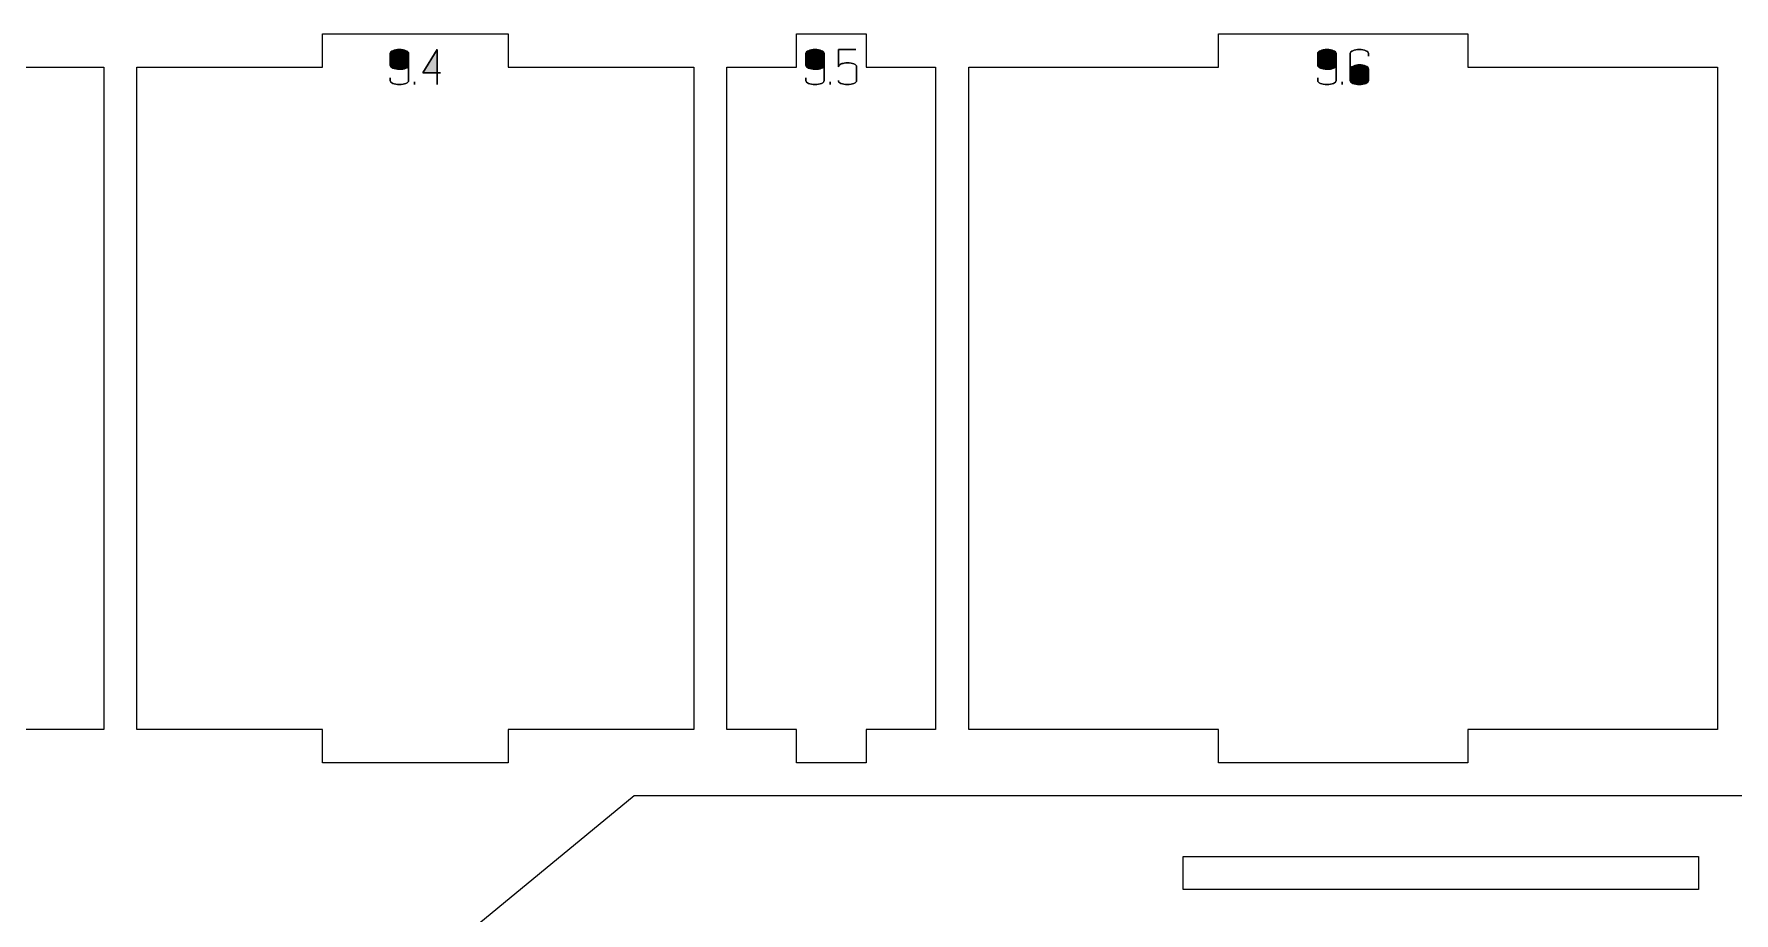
# Model space of a CAD drawing. Header units: centimetres. Extents: x -158 to 228, y -202 to 254.
# Drawn here: x 85.43 to 100.82, y -173.17 to -165.21 of the extents above; entities that cross this region are included whole.
import ezdxf

# ---------------------------------------------------------------- set-up
doc = ezdxf.new("R2010")
doc.units = ezdxf.units.CM
doc.header["$MEASUREMENT"] = 0
doc.layers.add('Capa 1', color=7, linetype='Continuous')

msp = doc.modelspace()

# ---------------------------------------------------------------- hatches: boundary and pattern name
at = {"layer": 'Capa 1', "true_color": 0x3e4095}
h = msp.add_hatch(color=175, dxfattribs=at)
edge = h.paths.add_edge_path()
edge.add_spline(control_points=[(88.65582, -165.49039), (88.65582, -165.50017), (88.66369, -165.5085), (88.67944, -165.51538), (88.69518, -165.52226), (88.71483, -165.5257), (88.73837, -165.5257), (88.76161, -165.52631), (88.78117, -165.52348), (88.79707, -165.51722), (88.81297, -165.51095), (88.82092, -165.502), (88.82092, -165.49039), (88.82092, -165.49039), (88.82092, -165.38307), (88.82092, -165.38307), (88.82092, -165.37329), (88.81305, -165.36496), (88.7973, -165.35808), (88.78156, -165.3512), (88.76191, -165.34776), (88.73837, -165.34776), (88.71483, -165.34776), (88.69518, -165.3512), (88.67944, -165.35808), (88.66369, -165.36496), (88.65582, -165.37329), (88.65582, -165.38307), (88.65582, -165.38307), (88.65582, -165.49039), (88.65582, -165.49039)], knot_values=[0, 0, 0, 0, 0.1, 0.1, 0.1, 0.2, 0.2, 0.2, 0.3, 0.3, 0.3, 0.4, 0.4, 0.4, 0.5, 0.5, 0.5, 0.6, 0.6, 0.6, 0.7, 0.7, 0.7, 0.8, 0.8, 0.8, 0.9, 0.9, 0.9, 1, 1, 1, 1], degree=3, periodic=1)
h = msp.add_hatch(color=175, dxfattribs=at)
edge = h.paths.add_edge_path()
edge.add_spline(control_points=[(88.73837, -165.6642), (88.71483, -165.6642), (88.69518, -165.66076), (88.67944, -165.65388), (88.66369, -165.647), (88.65582, -165.63867), (88.65582, -165.62889), (88.65582, -165.62889), (88.65582, -165.60366), (88.65582, -165.60366), (88.65582, -165.60366), (88.65582, -165.62889), (88.65582, -165.62889), (88.65582, -165.63867), (88.66369, -165.647), (88.67944, -165.65388), (88.69518, -165.66076), (88.71483, -165.6642), (88.73837, -165.6642), (88.76191, -165.6642), (88.78156, -165.66076), (88.7973, -165.65388), (88.81305, -165.647), (88.82092, -165.63867), (88.82092, -165.62889), (88.82092, -165.62889), (88.82092, -165.49039), (88.82092, -165.49039), (88.82092, -165.502), (88.81297, -165.51095), (88.79707, -165.51722), (88.78117, -165.52348), (88.76161, -165.52631), (88.73837, -165.5257), (88.71483, -165.5257), (88.69518, -165.52226), (88.67944, -165.51538), (88.66369, -165.5085), (88.65582, -165.50017), (88.65582, -165.49039), (88.65582, -165.49039), (88.65582, -165.38307), (88.65582, -165.38307), (88.65582, -165.37329), (88.66369, -165.36496), (88.67944, -165.35808), (88.69518, -165.3512), (88.71483, -165.34776), (88.73837, -165.34776), (88.76191, -165.34776), (88.78156, -165.3512), (88.7973, -165.35808), (88.81305, -165.36496), (88.82092, -165.37329), (88.82092, -165.38307), (88.82092, -165.38307), (88.82092, -165.49039), (88.82092, -165.49039), (88.82092, -165.49039), (88.82092, -165.62889), (88.82092, -165.62889), (88.82092, -165.63867), (88.81305, -165.647), (88.7973, -165.65388), (88.78156, -165.66076), (88.76191, -165.6642), (88.73837, -165.6642)], knot_values=[0, 0, 0, 0, 0.04545455, 0.04545455, 0.04545455, 0.09090909, 0.09090909, 0.09090909, 0.13636364, 0.13636364, 0.13636364, 0.18181818, 0.18181818, 0.18181818, 0.22727273, 0.22727273, 0.22727273, 0.27272727, 0.27272727, 0.27272727, 0.31818182, 0.31818182, 0.31818182, 0.36363636, 0.36363636, 0.36363636, 0.40909091, 0.40909091, 0.40909091, 0.45454545, 0.45454545, 0.45454545, 0.5, 0.5, 0.5, 0.54545455, 0.54545455, 0.54545455, 0.59090909, 0.59090909, 0.59090909, 0.63636364, 0.63636364, 0.63636364, 0.68181818, 0.68181818, 0.68181818, 0.72727273, 0.72727273, 0.72727273, 0.77272727, 0.77272727, 0.77272727, 0.81818182, 0.81818182, 0.81818182, 0.86363636, 0.86363636, 0.86363636, 0.90909091, 0.90909091, 0.90909091, 0.95454545, 0.95454545, 0.95454545, 1, 1, 1, 1], degree=3, periodic=1)
h = msp.add_hatch(color=175, dxfattribs=at)
edge = h.paths.add_edge_path()
edge.add_spline(control_points=[(89.07912, -165.55964), (89.07912, -165.55964), (89.07912, -165.3473), (89.07912, -165.3473), (89.07912, -165.3473), (88.94933, -165.55964), (88.94933, -165.55964), (88.94933, -165.55964), (89.07912, -165.55964), (89.07912, -165.55964)], knot_values=[0, 0, 0, 0, 0.33333333, 0.33333333, 0.33333333, 0.66666667, 0.66666667, 0.66666667, 1, 1, 1, 1], degree=3, periodic=1)
h = msp.add_hatch(color=175, dxfattribs=at)
edge = h.paths.add_edge_path()
edge.add_spline(control_points=[(89.07912, -165.55964), (89.07912, -165.55964), (89.07912, -165.6642), (89.07912, -165.6642), (89.07912, -165.6642), (89.07912, -165.55964), (89.07912, -165.55964), (89.07912, -165.55964), (88.94933, -165.55964), (88.94933, -165.55964), (88.94933, -165.55964), (89.07912, -165.3473), (89.07912, -165.3473), (89.07912, -165.3473), (89.07912, -165.55964), (89.07912, -165.55964), (89.07912, -165.55964), (89.10893, -165.55964), (89.10893, -165.55964), (89.10893, -165.55964), (89.07912, -165.55964), (89.07912, -165.55964)], knot_values=[0, 0, 0, 0, 0.14285714, 0.14285714, 0.14285714, 0.28571429, 0.28571429, 0.28571429, 0.42857143, 0.42857143, 0.42857143, 0.57142857, 0.57142857, 0.57142857, 0.71428571, 0.71428571, 0.71428571, 0.85714286, 0.85714286, 0.85714286, 1, 1, 1, 1], degree=3, periodic=1)
h = msp.add_hatch(color=175, dxfattribs=at)
edge = h.paths.add_edge_path()
edge.add_spline(control_points=[(92.41915, -165.49039), (92.41915, -165.50017), (92.42702, -165.5085), (92.44277, -165.51538), (92.45851, -165.52226), (92.47816, -165.5257), (92.5017, -165.5257), (92.52494, -165.52631), (92.5445, -165.52348), (92.5604, -165.51722), (92.5763, -165.51095), (92.58425, -165.502), (92.58425, -165.49039), (92.58425, -165.49039), (92.58425, -165.38307), (92.58425, -165.38307), (92.58425, -165.37329), (92.57638, -165.36496), (92.56063, -165.35808), (92.54489, -165.3512), (92.52524, -165.34776), (92.5017, -165.34776), (92.47816, -165.34776), (92.45851, -165.3512), (92.44277, -165.35808), (92.42702, -165.36496), (92.41915, -165.37329), (92.41915, -165.38307), (92.41915, -165.38307), (92.41915, -165.49039), (92.41915, -165.49039)], knot_values=[0, 0, 0, 0, 0.1, 0.1, 0.1, 0.2, 0.2, 0.2, 0.3, 0.3, 0.3, 0.4, 0.4, 0.4, 0.5, 0.5, 0.5, 0.6, 0.6, 0.6, 0.7, 0.7, 0.7, 0.8, 0.8, 0.8, 0.9, 0.9, 0.9, 1, 1, 1, 1], degree=3, periodic=1)
h = msp.add_hatch(color=175, dxfattribs=at)
edge = h.paths.add_edge_path()
edge.add_spline(control_points=[(92.5017, -165.6642), (92.47816, -165.6642), (92.45851, -165.66076), (92.44277, -165.65388), (92.42702, -165.647), (92.41915, -165.63867), (92.41915, -165.62889), (92.41915, -165.62889), (92.41915, -165.60366), (92.41915, -165.60366), (92.41915, -165.60366), (92.41915, -165.62889), (92.41915, -165.62889), (92.41915, -165.63867), (92.42702, -165.647), (92.44277, -165.65388), (92.45851, -165.66076), (92.47816, -165.6642), (92.5017, -165.6642), (92.52524, -165.6642), (92.54489, -165.66076), (92.56063, -165.65388), (92.57638, -165.647), (92.58425, -165.63867), (92.58425, -165.62889), (92.58425, -165.62889), (92.58425, -165.49039), (92.58425, -165.49039), (92.58425, -165.502), (92.5763, -165.51095), (92.5604, -165.51722), (92.5445, -165.52348), (92.52494, -165.52631), (92.5017, -165.5257), (92.47816, -165.5257), (92.45851, -165.52226), (92.44277, -165.51538), (92.42702, -165.5085), (92.41915, -165.50017), (92.41915, -165.49039), (92.41915, -165.49039), (92.41915, -165.38307), (92.41915, -165.38307), (92.41915, -165.37329), (92.42702, -165.36496), (92.44277, -165.35808), (92.45851, -165.3512), (92.47816, -165.34776), (92.5017, -165.34776), (92.52524, -165.34776), (92.54489, -165.3512), (92.56063, -165.35808), (92.57638, -165.36496), (92.58425, -165.37329), (92.58425, -165.38307), (92.58425, -165.38307), (92.58425, -165.49039), (92.58425, -165.49039), (92.58425, -165.49039), (92.58425, -165.62889), (92.58425, -165.62889), (92.58425, -165.63867), (92.57638, -165.647), (92.56063, -165.65388), (92.54489, -165.66076), (92.52524, -165.6642), (92.5017, -165.6642)], knot_values=[0, 0, 0, 0, 0.04545455, 0.04545455, 0.04545455, 0.09090909, 0.09090909, 0.09090909, 0.13636364, 0.13636364, 0.13636364, 0.18181818, 0.18181818, 0.18181818, 0.22727273, 0.22727273, 0.22727273, 0.27272727, 0.27272727, 0.27272727, 0.31818182, 0.31818182, 0.31818182, 0.36363636, 0.36363636, 0.36363636, 0.40909091, 0.40909091, 0.40909091, 0.45454545, 0.45454545, 0.45454545, 0.5, 0.5, 0.5, 0.54545455, 0.54545455, 0.54545455, 0.59090909, 0.59090909, 0.59090909, 0.63636364, 0.63636364, 0.63636364, 0.68181818, 0.68181818, 0.68181818, 0.72727273, 0.72727273, 0.72727273, 0.77272727, 0.77272727, 0.77272727, 0.81818182, 0.81818182, 0.81818182, 0.86363636, 0.86363636, 0.86363636, 0.90909091, 0.90909091, 0.90909091, 0.95454545, 0.95454545, 0.95454545, 1, 1, 1, 1], degree=3, periodic=1)
h = msp.add_hatch(color=175, dxfattribs=at)
edge = h.paths.add_edge_path()
edge.add_spline(control_points=[(92.79521, -165.6642), (92.77167, -165.6642), (92.75202, -165.66076), (92.73628, -165.65388), (92.72053, -165.647), (92.71266, -165.63867), (92.71266, -165.62889), (92.71266, -165.63867), (92.72053, -165.647), (92.73628, -165.65388), (92.75202, -165.66076), (92.77167, -165.6642), (92.79521, -165.6642), (92.81875, -165.6642), (92.8384, -165.66076), (92.85414, -165.65388), (92.86989, -165.647), (92.87776, -165.63867), (92.87776, -165.62889), (92.87776, -165.62889), (92.87776, -165.50323), (92.87776, -165.50323), (92.87776, -165.49344), (92.86989, -165.48511), (92.85414, -165.47823), (92.8384, -165.47135), (92.81875, -165.46791), (92.79521, -165.46791), (92.77381, -165.46975), (92.7573, -165.4722), (92.74568, -165.47525), (92.73406, -165.47831), (92.72306, -165.48764), (92.71266, -165.50323), (92.71266, -165.50323), (92.71266, -165.34776), (92.71266, -165.34776), (92.71266, -165.34776), (92.87226, -165.34776), (92.87226, -165.34776), (92.87226, -165.34776), (92.71266, -165.34776), (92.71266, -165.34776), (92.71266, -165.34776), (92.71266, -165.50323), (92.71266, -165.50323), (92.72306, -165.48764), (92.73406, -165.47831), (92.74568, -165.47525), (92.7573, -165.4722), (92.77381, -165.46975), (92.79521, -165.46791), (92.81875, -165.46791), (92.8384, -165.47135), (92.85414, -165.47823), (92.86989, -165.48511), (92.87776, -165.49344), (92.87776, -165.50323), (92.87776, -165.50323), (92.87776, -165.62889), (92.87776, -165.62889), (92.87776, -165.63867), (92.86989, -165.647), (92.85414, -165.65388), (92.8384, -165.66076), (92.81875, -165.6642), (92.79521, -165.6642)], knot_values=[0, 0, 0, 0, 0.04545455, 0.04545455, 0.04545455, 0.09090909, 0.09090909, 0.09090909, 0.13636364, 0.13636364, 0.13636364, 0.18181818, 0.18181818, 0.18181818, 0.22727273, 0.22727273, 0.22727273, 0.27272727, 0.27272727, 0.27272727, 0.31818182, 0.31818182, 0.31818182, 0.36363636, 0.36363636, 0.36363636, 0.40909091, 0.40909091, 0.40909091, 0.45454545, 0.45454545, 0.45454545, 0.5, 0.5, 0.5, 0.54545455, 0.54545455, 0.54545455, 0.59090909, 0.59090909, 0.59090909, 0.63636364, 0.63636364, 0.63636364, 0.68181818, 0.68181818, 0.68181818, 0.72727273, 0.72727273, 0.72727273, 0.77272727, 0.77272727, 0.77272727, 0.81818182, 0.81818182, 0.81818182, 0.86363636, 0.86363636, 0.86363636, 0.90909091, 0.90909091, 0.90909091, 0.95454545, 0.95454545, 0.95454545, 1, 1, 1, 1], degree=3, periodic=1)
h = msp.add_hatch(color=175, dxfattribs=at)
edge = h.paths.add_edge_path()
edge.add_spline(control_points=[(97.05398, -165.49039), (97.05398, -165.50017), (97.06185, -165.5085), (97.0776, -165.51538), (97.09334, -165.52226), (97.11299, -165.5257), (97.13653, -165.5257), (97.15977, -165.52631), (97.17933, -165.52348), (97.19523, -165.51722), (97.21113, -165.51095), (97.21908, -165.502), (97.21908, -165.49039), (97.21908, -165.49039), (97.21908, -165.38307), (97.21908, -165.38307), (97.21908, -165.37329), (97.21121, -165.36496), (97.19546, -165.35808), (97.17972, -165.3512), (97.16007, -165.34776), (97.13653, -165.34776), (97.11299, -165.34776), (97.09334, -165.3512), (97.0776, -165.35808), (97.06185, -165.36496), (97.05398, -165.37329), (97.05398, -165.38307), (97.05398, -165.38307), (97.05398, -165.49039), (97.05398, -165.49039)], knot_values=[0, 0, 0, 0, 0.1, 0.1, 0.1, 0.2, 0.2, 0.2, 0.3, 0.3, 0.3, 0.4, 0.4, 0.4, 0.5, 0.5, 0.5, 0.6, 0.6, 0.6, 0.7, 0.7, 0.7, 0.8, 0.8, 0.8, 0.9, 0.9, 0.9, 1, 1, 1, 1], degree=3, periodic=1)
h = msp.add_hatch(color=175, dxfattribs=at)
edge = h.paths.add_edge_path()
edge.add_spline(control_points=[(97.13653, -165.6642), (97.11299, -165.6642), (97.09334, -165.66076), (97.0776, -165.65388), (97.06185, -165.647), (97.05398, -165.63867), (97.05398, -165.62889), (97.05398, -165.62889), (97.05398, -165.60366), (97.05398, -165.60366), (97.05398, -165.60366), (97.05398, -165.62889), (97.05398, -165.62889), (97.05398, -165.63867), (97.06185, -165.647), (97.0776, -165.65388), (97.09334, -165.66076), (97.11299, -165.6642), (97.13653, -165.6642), (97.16007, -165.6642), (97.17972, -165.66076), (97.19546, -165.65388), (97.21121, -165.647), (97.21908, -165.63867), (97.21908, -165.62889), (97.21908, -165.62889), (97.21908, -165.49039), (97.21908, -165.49039), (97.21908, -165.502), (97.21113, -165.51095), (97.19523, -165.51722), (97.17933, -165.52348), (97.15977, -165.52631), (97.13653, -165.5257), (97.11299, -165.5257), (97.09334, -165.52226), (97.0776, -165.51538), (97.06185, -165.5085), (97.05398, -165.50017), (97.05398, -165.49039), (97.05398, -165.49039), (97.05398, -165.38307), (97.05398, -165.38307), (97.05398, -165.37329), (97.06185, -165.36496), (97.0776, -165.35808), (97.09334, -165.3512), (97.11299, -165.34776), (97.13653, -165.34776), (97.16007, -165.34776), (97.17972, -165.3512), (97.19546, -165.35808), (97.21121, -165.36496), (97.21908, -165.37329), (97.21908, -165.38307), (97.21908, -165.38307), (97.21908, -165.49039), (97.21908, -165.49039), (97.21908, -165.49039), (97.21908, -165.62889), (97.21908, -165.62889), (97.21908, -165.63867), (97.21121, -165.647), (97.19546, -165.65388), (97.17972, -165.66076), (97.16007, -165.6642), (97.13653, -165.6642)], knot_values=[0, 0, 0, 0, 0.04545455, 0.04545455, 0.04545455, 0.09090909, 0.09090909, 0.09090909, 0.13636364, 0.13636364, 0.13636364, 0.18181818, 0.18181818, 0.18181818, 0.22727273, 0.22727273, 0.22727273, 0.27272727, 0.27272727, 0.27272727, 0.31818182, 0.31818182, 0.31818182, 0.36363636, 0.36363636, 0.36363636, 0.40909091, 0.40909091, 0.40909091, 0.45454545, 0.45454545, 0.45454545, 0.5, 0.5, 0.5, 0.54545455, 0.54545455, 0.54545455, 0.59090909, 0.59090909, 0.59090909, 0.63636364, 0.63636364, 0.63636364, 0.68181818, 0.68181818, 0.68181818, 0.72727273, 0.72727273, 0.72727273, 0.77272727, 0.77272727, 0.77272727, 0.81818182, 0.81818182, 0.81818182, 0.86363636, 0.86363636, 0.86363636, 0.90909091, 0.90909091, 0.90909091, 0.95454545, 0.95454545, 0.95454545, 1, 1, 1, 1], degree=3, periodic=1)
h = msp.add_hatch(color=175, dxfattribs=at)
edge = h.paths.add_edge_path()
edge.add_spline(control_points=[(97.43004, -165.6642), (97.4065, -165.6642), (97.38685, -165.66076), (97.37111, -165.65388), (97.35536, -165.647), (97.34749, -165.63867), (97.34749, -165.62889), (97.34749, -165.62889), (97.34749, -165.52203), (97.34749, -165.52203), (97.34749, -165.52203), (97.34749, -165.38307), (97.34749, -165.38307), (97.34749, -165.37329), (97.35536, -165.36496), (97.37111, -165.35808), (97.38685, -165.3512), (97.4065, -165.34776), (97.43004, -165.34776), (97.45358, -165.34776), (97.47323, -165.3512), (97.48897, -165.35808), (97.50472, -165.36496), (97.51259, -165.37329), (97.51259, -165.38307), (97.51259, -165.38307), (97.51259, -165.40875), (97.51259, -165.40875), (97.51259, -165.40875), (97.51259, -165.38307), (97.51259, -165.38307), (97.51259, -165.37329), (97.50472, -165.36496), (97.48897, -165.35808), (97.47323, -165.3512), (97.45358, -165.34776), (97.43004, -165.34776), (97.4065, -165.34776), (97.38685, -165.3512), (97.37111, -165.35808), (97.35536, -165.36496), (97.34749, -165.37329), (97.34749, -165.38307), (97.34749, -165.38307), (97.34749, -165.52203), (97.34749, -165.52203), (97.34749, -165.51286), (97.35704, -165.50468), (97.37615, -165.4975), (97.39526, -165.49031), (97.41322, -165.48672), (97.43004, -165.48672), (97.45358, -165.48672), (97.47323, -165.49016), (97.48897, -165.49704), (97.50472, -165.50392), (97.51259, -165.51225), (97.51259, -165.52203), (97.51259, -165.52203), (97.51259, -165.62889), (97.51259, -165.62889), (97.51259, -165.63867), (97.50472, -165.647), (97.48897, -165.65388), (97.47323, -165.66076), (97.45358, -165.6642), (97.43004, -165.6642)], knot_values=[0, 0, 0, 0, 0.04545455, 0.04545455, 0.04545455, 0.09090909, 0.09090909, 0.09090909, 0.13636364, 0.13636364, 0.13636364, 0.18181818, 0.18181818, 0.18181818, 0.22727273, 0.22727273, 0.22727273, 0.27272727, 0.27272727, 0.27272727, 0.31818182, 0.31818182, 0.31818182, 0.36363636, 0.36363636, 0.36363636, 0.40909091, 0.40909091, 0.40909091, 0.45454545, 0.45454545, 0.45454545, 0.5, 0.5, 0.5, 0.54545455, 0.54545455, 0.54545455, 0.59090909, 0.59090909, 0.59090909, 0.63636364, 0.63636364, 0.63636364, 0.68181818, 0.68181818, 0.68181818, 0.72727273, 0.72727273, 0.72727273, 0.77272727, 0.77272727, 0.77272727, 0.81818182, 0.81818182, 0.81818182, 0.86363636, 0.86363636, 0.86363636, 0.90909091, 0.90909091, 0.90909091, 0.95454545, 0.95454545, 0.95454545, 1, 1, 1, 1], degree=3, periodic=1)
h = msp.add_hatch(color=175, dxfattribs=at)
edge = h.paths.add_edge_path()
edge.add_spline(control_points=[(97.34749, -165.62889), (97.34749, -165.63867), (97.35536, -165.647), (97.37111, -165.65388), (97.38685, -165.66076), (97.4065, -165.6642), (97.43004, -165.6642), (97.45358, -165.6642), (97.47323, -165.66076), (97.48897, -165.65388), (97.50472, -165.647), (97.51259, -165.63867), (97.51259, -165.62889), (97.51259, -165.62889), (97.51259, -165.52203), (97.51259, -165.52203), (97.51259, -165.51225), (97.50472, -165.50392), (97.48897, -165.49704), (97.47323, -165.49016), (97.45358, -165.48672), (97.43004, -165.48672), (97.41322, -165.48672), (97.39526, -165.49031), (97.37615, -165.4975), (97.35704, -165.50468), (97.34749, -165.51286), (97.34749, -165.52203), (97.34749, -165.52203), (97.34749, -165.62889), (97.34749, -165.62889)], knot_values=[0, 0, 0, 0, 0.1, 0.1, 0.1, 0.2, 0.2, 0.2, 0.3, 0.3, 0.3, 0.4, 0.4, 0.4, 0.5, 0.5, 0.5, 0.6, 0.6, 0.6, 0.7, 0.7, 0.7, 0.8, 0.8, 0.8, 0.9, 0.9, 0.9, 1, 1, 1, 1], degree=3, periodic=1)
h = msp.add_hatch(color=175, dxfattribs=at)
edge = h.paths.add_edge_path()
edge.add_spline(control_points=[(88.87595, -165.6642), (88.87595, -165.6642), (88.87595, -165.64173), (88.87595, -165.64173), (88.87595, -165.64173), (88.87595, -165.6642), (88.87595, -165.6642)], knot_values=[0, 0, 0, 0, 0.5, 0.5, 0.5, 1, 1, 1, 1], degree=3, periodic=1)
h = msp.add_hatch(color=175, dxfattribs=at)
edge = h.paths.add_edge_path()
edge.add_spline(control_points=[(92.63928, -165.6642), (92.63928, -165.6642), (92.63928, -165.64173), (92.63928, -165.64173), (92.63928, -165.64173), (92.63928, -165.6642), (92.63928, -165.6642)], knot_values=[0, 0, 0, 0, 0.5, 0.5, 0.5, 1, 1, 1, 1], degree=3, periodic=1)
h = msp.add_hatch(color=175, dxfattribs=at)
edge = h.paths.add_edge_path()
edge.add_spline(control_points=[(97.27411, -165.6642), (97.27411, -165.6642), (97.27411, -165.64173), (97.27411, -165.64173), (97.27411, -165.64173), (97.27411, -165.6642), (97.27411, -165.6642)], knot_values=[0, 0, 0, 0, 0.5, 0.5, 0.5, 1, 1, 1, 1], degree=3, periodic=1)

# ---------------------------------------------------------------- linework, layer by layer
at = {"layer": 'Capa 1', "color": 240, "lineweight": 20}
for points in [[(74.10145, -165.507), (74.10145, -165.507), (74.10145, -171.507), (74.10145, -171.507), (74.10145, -171.507), (78.08818, -171.507), (78.08818, -171.507), (78.08818, -171.507), (78.08818, -171.807), (78.08818, -171.807), (78.08818, -171.807), (82.07491, -171.807), (82.07491, -171.807), (82.07491, -171.807), (82.07491, -171.507), (82.07491, -171.507), (82.07491, -171.507), (86.06164, -171.507), (86.06164, -171.507), (86.06164, -171.507), (86.06164, -165.507), (86.06164, -165.507), (86.06164, -165.507), (82.07491, -165.507), (82.07491, -165.507), (82.07491, -165.507), (82.07491, -165.207), (82.07491, -165.207), (82.07491, -165.207), (78.08818, -165.207), (78.08818, -165.207), (78.08818, -165.207), (78.08818, -165.507), (78.08818, -165.507), (78.08818, -165.507), (74.10145, -165.507), (74.10145, -165.507)], [(86.36164, -165.507), (86.36164, -165.507), (86.36164, -171.507), (86.36164, -171.507), (86.36164, -171.507), (88.04213, -171.507), (88.04213, -171.507), (88.04213, -171.507), (88.04213, -171.807), (88.04213, -171.807), (88.04213, -171.807), (89.72262, -171.807), (89.72262, -171.807), (89.72262, -171.807), (89.72262, -171.507), (89.72262, -171.507), (89.72262, -171.507), (91.40311, -171.507), (91.40311, -171.507), (91.40311, -171.507), (91.40311, -165.507), (91.40311, -165.507), (91.40311, -165.507), (89.72262, -165.507), (89.72262, -165.507), (89.72262, -165.507), (89.72262, -165.207), (89.72262, -165.207), (89.72262, -165.207), (88.04213, -165.207), (88.04213, -165.207), (88.04213, -165.207), (88.04213, -165.507), (88.04213, -165.507), (88.04213, -165.507), (86.36164, -165.507), (86.36164, -165.507)], [(91.70311, -165.507), (91.70311, -165.507), (91.70311, -171.507), (91.70311, -171.507), (91.70311, -171.507), (92.33334, -171.507), (92.33334, -171.507), (92.33334, -171.507), (92.33334, -171.807), (92.33334, -171.807), (92.33334, -171.807), (92.96357, -171.807), (92.96357, -171.807), (92.96357, -171.807), (92.96357, -171.507), (92.96357, -171.507), (92.96357, -171.507), (93.5938, -171.507), (93.5938, -171.507), (93.5938, -171.507), (93.5938, -165.507), (93.5938, -165.507), (93.5938, -165.507), (92.96357, -165.507), (92.96357, -165.507), (92.96357, -165.507), (92.96357, -165.207), (92.96357, -165.207), (92.96357, -165.207), (92.33334, -165.207), (92.33334, -165.207), (92.33334, -165.207), (92.33334, -165.507), (92.33334, -165.507), (92.33334, -165.507), (91.70311, -165.507), (91.70311, -165.507)], [(93.8938, -165.507), (93.8938, -165.507), (93.8938, -171.507), (93.8938, -171.507), (93.8938, -171.507), (96.15345, -171.507), (96.15345, -171.507), (96.15345, -171.507), (96.15345, -171.807), (96.15345, -171.807), (96.15345, -171.807), (98.41311, -171.807), (98.41311, -171.807), (98.41311, -171.807), (98.41311, -171.507), (98.41311, -171.507), (98.41311, -171.507), (100.67277, -171.507), (100.67277, -171.507), (100.67277, -171.507), (100.67277, -165.507), (100.67277, -165.507), (100.67277, -165.507), (98.41311, -165.507), (98.41311, -165.507), (98.41311, -165.507), (98.41311, -165.207), (98.41311, -165.207), (98.41311, -165.207), (96.15345, -165.207), (96.15345, -165.207), (96.15345, -165.207), (96.15345, -165.507), (96.15345, -165.507), (96.15345, -165.507), (93.8938, -165.507), (93.8938, -165.507)]]:
    msp.add_open_spline(points, degree=3, knots=[0, 0, 0, 0, 0.08333333, 0.08333333, 0.08333333, 0.16666667, 0.16666667, 0.16666667, 0.25, 0.25, 0.25, 0.33333333, 0.33333333, 0.33333333, 0.41666667, 0.41666667, 0.41666667, 0.5, 0.5, 0.5, 0.58333333, 0.58333333, 0.58333333, 0.66666667, 0.66666667, 0.66666667, 0.75, 0.75, 0.75, 0.83333333, 0.83333333, 0.83333333, 0.91666667, 0.91666667, 0.91666667, 1, 1, 1, 1], dxfattribs=at)
at = {"layer": 'Capa 1', "color": 114, "lineweight": 9}
for points, knots in [([(88.65582, -165.49039), (88.65582, -165.50017), (88.66369, -165.5085), (88.67944, -165.51538), (88.69518, -165.52226), (88.71483, -165.5257), (88.73837, -165.5257), (88.76161, -165.52631), (88.78117, -165.52348), (88.79707, -165.51722), (88.81297, -165.51095), (88.82092, -165.502), (88.82092, -165.49039), (88.82092, -165.49039), (88.82092, -165.38307), (88.82092, -165.38307), (88.82092, -165.37329), (88.81305, -165.36496), (88.7973, -165.35808), (88.78156, -165.3512), (88.76191, -165.34776), (88.73837, -165.34776), (88.71483, -165.34776), (88.69518, -165.3512), (88.67944, -165.35808), (88.66369, -165.36496), (88.65582, -165.37329), (88.65582, -165.38307), (88.65582, -165.38307), (88.65582, -165.49039), (88.65582, -165.49039)], [0, 0, 0, 0, 0.1, 0.1, 0.1, 0.2, 0.2, 0.2, 0.3, 0.3, 0.3, 0.4, 0.4, 0.4, 0.5, 0.5, 0.5, 0.6, 0.6, 0.6, 0.7, 0.7, 0.7, 0.8, 0.8, 0.8, 0.9, 0.9, 0.9, 1, 1, 1, 1]), ([(88.73837, -165.6642), (88.71483, -165.6642), (88.69518, -165.66076), (88.67944, -165.65388), (88.66369, -165.647), (88.65582, -165.63867), (88.65582, -165.62889), (88.65582, -165.62889), (88.65582, -165.60366), (88.65582, -165.60366), (88.65582, -165.60366), (88.65582, -165.62889), (88.65582, -165.62889), (88.65582, -165.63867), (88.66369, -165.647), (88.67944, -165.65388), (88.69518, -165.66076), (88.71483, -165.6642), (88.73837, -165.6642), (88.76191, -165.6642), (88.78156, -165.66076), (88.7973, -165.65388), (88.81305, -165.647), (88.82092, -165.63867), (88.82092, -165.62889), (88.82092, -165.62889), (88.82092, -165.49039), (88.82092, -165.49039), (88.82092, -165.502), (88.81297, -165.51095), (88.79707, -165.51722), (88.78117, -165.52348), (88.76161, -165.52631), (88.73837, -165.5257), (88.71483, -165.5257), (88.69518, -165.52226), (88.67944, -165.51538), (88.66369, -165.5085), (88.65582, -165.50017), (88.65582, -165.49039), (88.65582, -165.49039), (88.65582, -165.38307), (88.65582, -165.38307), (88.65582, -165.37329), (88.66369, -165.36496), (88.67944, -165.35808), (88.69518, -165.3512), (88.71483, -165.34776), (88.73837, -165.34776), (88.76191, -165.34776), (88.78156, -165.3512), (88.7973, -165.35808), (88.81305, -165.36496), (88.82092, -165.37329), (88.82092, -165.38307), (88.82092, -165.38307), (88.82092, -165.49039), (88.82092, -165.49039), (88.82092, -165.49039), (88.82092, -165.62889), (88.82092, -165.62889), (88.82092, -165.63867), (88.81305, -165.647), (88.7973, -165.65388), (88.78156, -165.66076), (88.76191, -165.6642), (88.73837, -165.6642)], [0, 0, 0, 0, 0.04545455, 0.04545455, 0.04545455, 0.09090909, 0.09090909, 0.09090909, 0.13636364, 0.13636364, 0.13636364, 0.18181818, 0.18181818, 0.18181818, 0.22727273, 0.22727273, 0.22727273, 0.27272727, 0.27272727, 0.27272727, 0.31818182, 0.31818182, 0.31818182, 0.36363636, 0.36363636, 0.36363636, 0.40909091, 0.40909091, 0.40909091, 0.45454545, 0.45454545, 0.45454545, 0.5, 0.5, 0.5, 0.54545455, 0.54545455, 0.54545455, 0.59090909, 0.59090909, 0.59090909, 0.63636364, 0.63636364, 0.63636364, 0.68181818, 0.68181818, 0.68181818, 0.72727273, 0.72727273, 0.72727273, 0.77272727, 0.77272727, 0.77272727, 0.81818182, 0.81818182, 0.81818182, 0.86363636, 0.86363636, 0.86363636, 0.90909091, 0.90909091, 0.90909091, 0.95454545, 0.95454545, 0.95454545, 1, 1, 1, 1]), ([(89.07912, -165.55964), (89.07912, -165.55964), (89.07912, -165.3473), (89.07912, -165.3473), (89.07912, -165.3473), (88.94933, -165.55964), (88.94933, -165.55964), (88.94933, -165.55964), (89.07912, -165.55964), (89.07912, -165.55964)], [0, 0, 0, 0, 0.33333333, 0.33333333, 0.33333333, 0.66666667, 0.66666667, 0.66666667, 1, 1, 1, 1]), ([(89.07912, -165.55964), (89.07912, -165.55964), (89.07912, -165.6642), (89.07912, -165.6642), (89.07912, -165.6642), (89.07912, -165.55964), (89.07912, -165.55964), (89.07912, -165.55964), (88.94933, -165.55964), (88.94933, -165.55964), (88.94933, -165.55964), (89.07912, -165.3473), (89.07912, -165.3473), (89.07912, -165.3473), (89.07912, -165.55964), (89.07912, -165.55964), (89.07912, -165.55964), (89.10893, -165.55964), (89.10893, -165.55964), (89.10893, -165.55964), (89.07912, -165.55964), (89.07912, -165.55964)], [0, 0, 0, 0, 0.14285714, 0.14285714, 0.14285714, 0.28571429, 0.28571429, 0.28571429, 0.42857143, 0.42857143, 0.42857143, 0.57142857, 0.57142857, 0.57142857, 0.71428571, 0.71428571, 0.71428571, 0.85714286, 0.85714286, 0.85714286, 1, 1, 1, 1]), ([(92.41915, -165.49039), (92.41915, -165.50017), (92.42702, -165.5085), (92.44277, -165.51538), (92.45851, -165.52226), (92.47816, -165.5257), (92.5017, -165.5257), (92.52494, -165.52631), (92.5445, -165.52348), (92.5604, -165.51722), (92.5763, -165.51095), (92.58425, -165.502), (92.58425, -165.49039), (92.58425, -165.49039), (92.58425, -165.38307), (92.58425, -165.38307), (92.58425, -165.37329), (92.57638, -165.36496), (92.56063, -165.35808), (92.54489, -165.3512), (92.52524, -165.34776), (92.5017, -165.34776), (92.47816, -165.34776), (92.45851, -165.3512), (92.44277, -165.35808), (92.42702, -165.36496), (92.41915, -165.37329), (92.41915, -165.38307), (92.41915, -165.38307), (92.41915, -165.49039), (92.41915, -165.49039)], [0, 0, 0, 0, 0.1, 0.1, 0.1, 0.2, 0.2, 0.2, 0.3, 0.3, 0.3, 0.4, 0.4, 0.4, 0.5, 0.5, 0.5, 0.6, 0.6, 0.6, 0.7, 0.7, 0.7, 0.8, 0.8, 0.8, 0.9, 0.9, 0.9, 1, 1, 1, 1]), ([(92.5017, -165.6642), (92.47816, -165.6642), (92.45851, -165.66076), (92.44277, -165.65388), (92.42702, -165.647), (92.41915, -165.63867), (92.41915, -165.62889), (92.41915, -165.62889), (92.41915, -165.60366), (92.41915, -165.60366), (92.41915, -165.60366), (92.41915, -165.62889), (92.41915, -165.62889), (92.41915, -165.63867), (92.42702, -165.647), (92.44277, -165.65388), (92.45851, -165.66076), (92.47816, -165.6642), (92.5017, -165.6642), (92.52524, -165.6642), (92.54489, -165.66076), (92.56063, -165.65388), (92.57638, -165.647), (92.58425, -165.63867), (92.58425, -165.62889), (92.58425, -165.62889), (92.58425, -165.49039), (92.58425, -165.49039), (92.58425, -165.502), (92.5763, -165.51095), (92.5604, -165.51722), (92.5445, -165.52348), (92.52494, -165.52631), (92.5017, -165.5257), (92.47816, -165.5257), (92.45851, -165.52226), (92.44277, -165.51538), (92.42702, -165.5085), (92.41915, -165.50017), (92.41915, -165.49039), (92.41915, -165.49039), (92.41915, -165.38307), (92.41915, -165.38307), (92.41915, -165.37329), (92.42702, -165.36496), (92.44277, -165.35808), (92.45851, -165.3512), (92.47816, -165.34776), (92.5017, -165.34776), (92.52524, -165.34776), (92.54489, -165.3512), (92.56063, -165.35808), (92.57638, -165.36496), (92.58425, -165.37329), (92.58425, -165.38307), (92.58425, -165.38307), (92.58425, -165.49039), (92.58425, -165.49039), (92.58425, -165.49039), (92.58425, -165.62889), (92.58425, -165.62889), (92.58425, -165.63867), (92.57638, -165.647), (92.56063, -165.65388), (92.54489, -165.66076), (92.52524, -165.6642), (92.5017, -165.6642)], [0, 0, 0, 0, 0.04545455, 0.04545455, 0.04545455, 0.09090909, 0.09090909, 0.09090909, 0.13636364, 0.13636364, 0.13636364, 0.18181818, 0.18181818, 0.18181818, 0.22727273, 0.22727273, 0.22727273, 0.27272727, 0.27272727, 0.27272727, 0.31818182, 0.31818182, 0.31818182, 0.36363636, 0.36363636, 0.36363636, 0.40909091, 0.40909091, 0.40909091, 0.45454545, 0.45454545, 0.45454545, 0.5, 0.5, 0.5, 0.54545455, 0.54545455, 0.54545455, 0.59090909, 0.59090909, 0.59090909, 0.63636364, 0.63636364, 0.63636364, 0.68181818, 0.68181818, 0.68181818, 0.72727273, 0.72727273, 0.72727273, 0.77272727, 0.77272727, 0.77272727, 0.81818182, 0.81818182, 0.81818182, 0.86363636, 0.86363636, 0.86363636, 0.90909091, 0.90909091, 0.90909091, 0.95454545, 0.95454545, 0.95454545, 1, 1, 1, 1]), ([(92.79521, -165.6642), (92.77167, -165.6642), (92.75202, -165.66076), (92.73628, -165.65388), (92.72053, -165.647), (92.71266, -165.63867), (92.71266, -165.62889), (92.71266, -165.63867), (92.72053, -165.647), (92.73628, -165.65388), (92.75202, -165.66076), (92.77167, -165.6642), (92.79521, -165.6642), (92.81875, -165.6642), (92.8384, -165.66076), (92.85414, -165.65388), (92.86989, -165.647), (92.87776, -165.63867), (92.87776, -165.62889), (92.87776, -165.62889), (92.87776, -165.50323), (92.87776, -165.50323), (92.87776, -165.49344), (92.86989, -165.48511), (92.85414, -165.47823), (92.8384, -165.47135), (92.81875, -165.46791), (92.79521, -165.46791), (92.77381, -165.46975), (92.7573, -165.4722), (92.74568, -165.47525), (92.73406, -165.47831), (92.72306, -165.48764), (92.71266, -165.50323), (92.71266, -165.50323), (92.71266, -165.34776), (92.71266, -165.34776), (92.71266, -165.34776), (92.87226, -165.34776), (92.87226, -165.34776), (92.87226, -165.34776), (92.71266, -165.34776), (92.71266, -165.34776), (92.71266, -165.34776), (92.71266, -165.50323), (92.71266, -165.50323), (92.72306, -165.48764), (92.73406, -165.47831), (92.74568, -165.47525), (92.7573, -165.4722), (92.77381, -165.46975), (92.79521, -165.46791), (92.81875, -165.46791), (92.8384, -165.47135), (92.85414, -165.47823), (92.86989, -165.48511), (92.87776, -165.49344), (92.87776, -165.50323), (92.87776, -165.50323), (92.87776, -165.62889), (92.87776, -165.62889), (92.87776, -165.63867), (92.86989, -165.647), (92.85414, -165.65388), (92.8384, -165.66076), (92.81875, -165.6642), (92.79521, -165.6642)], [0, 0, 0, 0, 0.04545455, 0.04545455, 0.04545455, 0.09090909, 0.09090909, 0.09090909, 0.13636364, 0.13636364, 0.13636364, 0.18181818, 0.18181818, 0.18181818, 0.22727273, 0.22727273, 0.22727273, 0.27272727, 0.27272727, 0.27272727, 0.31818182, 0.31818182, 0.31818182, 0.36363636, 0.36363636, 0.36363636, 0.40909091, 0.40909091, 0.40909091, 0.45454545, 0.45454545, 0.45454545, 0.5, 0.5, 0.5, 0.54545455, 0.54545455, 0.54545455, 0.59090909, 0.59090909, 0.59090909, 0.63636364, 0.63636364, 0.63636364, 0.68181818, 0.68181818, 0.68181818, 0.72727273, 0.72727273, 0.72727273, 0.77272727, 0.77272727, 0.77272727, 0.81818182, 0.81818182, 0.81818182, 0.86363636, 0.86363636, 0.86363636, 0.90909091, 0.90909091, 0.90909091, 0.95454545, 0.95454545, 0.95454545, 1, 1, 1, 1]), ([(97.05398, -165.49039), (97.05398, -165.50017), (97.06185, -165.5085), (97.0776, -165.51538), (97.09334, -165.52226), (97.11299, -165.5257), (97.13653, -165.5257), (97.15977, -165.52631), (97.17933, -165.52348), (97.19523, -165.51722), (97.21113, -165.51095), (97.21908, -165.502), (97.21908, -165.49039), (97.21908, -165.49039), (97.21908, -165.38307), (97.21908, -165.38307), (97.21908, -165.37329), (97.21121, -165.36496), (97.19546, -165.35808), (97.17972, -165.3512), (97.16007, -165.34776), (97.13653, -165.34776), (97.11299, -165.34776), (97.09334, -165.3512), (97.0776, -165.35808), (97.06185, -165.36496), (97.05398, -165.37329), (97.05398, -165.38307), (97.05398, -165.38307), (97.05398, -165.49039), (97.05398, -165.49039)], [0, 0, 0, 0, 0.1, 0.1, 0.1, 0.2, 0.2, 0.2, 0.3, 0.3, 0.3, 0.4, 0.4, 0.4, 0.5, 0.5, 0.5, 0.6, 0.6, 0.6, 0.7, 0.7, 0.7, 0.8, 0.8, 0.8, 0.9, 0.9, 0.9, 1, 1, 1, 1]), ([(97.13653, -165.6642), (97.11299, -165.6642), (97.09334, -165.66076), (97.0776, -165.65388), (97.06185, -165.647), (97.05398, -165.63867), (97.05398, -165.62889), (97.05398, -165.62889), (97.05398, -165.60366), (97.05398, -165.60366), (97.05398, -165.60366), (97.05398, -165.62889), (97.05398, -165.62889), (97.05398, -165.63867), (97.06185, -165.647), (97.0776, -165.65388), (97.09334, -165.66076), (97.11299, -165.6642), (97.13653, -165.6642), (97.16007, -165.6642), (97.17972, -165.66076), (97.19546, -165.65388), (97.21121, -165.647), (97.21908, -165.63867), (97.21908, -165.62889), (97.21908, -165.62889), (97.21908, -165.49039), (97.21908, -165.49039), (97.21908, -165.502), (97.21113, -165.51095), (97.19523, -165.51722), (97.17933, -165.52348), (97.15977, -165.52631), (97.13653, -165.5257), (97.11299, -165.5257), (97.09334, -165.52226), (97.0776, -165.51538), (97.06185, -165.5085), (97.05398, -165.50017), (97.05398, -165.49039), (97.05398, -165.49039), (97.05398, -165.38307), (97.05398, -165.38307), (97.05398, -165.37329), (97.06185, -165.36496), (97.0776, -165.35808), (97.09334, -165.3512), (97.11299, -165.34776), (97.13653, -165.34776), (97.16007, -165.34776), (97.17972, -165.3512), (97.19546, -165.35808), (97.21121, -165.36496), (97.21908, -165.37329), (97.21908, -165.38307), (97.21908, -165.38307), (97.21908, -165.49039), (97.21908, -165.49039), (97.21908, -165.49039), (97.21908, -165.62889), (97.21908, -165.62889), (97.21908, -165.63867), (97.21121, -165.647), (97.19546, -165.65388), (97.17972, -165.66076), (97.16007, -165.6642), (97.13653, -165.6642)], [0, 0, 0, 0, 0.04545455, 0.04545455, 0.04545455, 0.09090909, 0.09090909, 0.09090909, 0.13636364, 0.13636364, 0.13636364, 0.18181818, 0.18181818, 0.18181818, 0.22727273, 0.22727273, 0.22727273, 0.27272727, 0.27272727, 0.27272727, 0.31818182, 0.31818182, 0.31818182, 0.36363636, 0.36363636, 0.36363636, 0.40909091, 0.40909091, 0.40909091, 0.45454545, 0.45454545, 0.45454545, 0.5, 0.5, 0.5, 0.54545455, 0.54545455, 0.54545455, 0.59090909, 0.59090909, 0.59090909, 0.63636364, 0.63636364, 0.63636364, 0.68181818, 0.68181818, 0.68181818, 0.72727273, 0.72727273, 0.72727273, 0.77272727, 0.77272727, 0.77272727, 0.81818182, 0.81818182, 0.81818182, 0.86363636, 0.86363636, 0.86363636, 0.90909091, 0.90909091, 0.90909091, 0.95454545, 0.95454545, 0.95454545, 1, 1, 1, 1]), ([(97.43004, -165.6642), (97.4065, -165.6642), (97.38685, -165.66076), (97.37111, -165.65388), (97.35536, -165.647), (97.34749, -165.63867), (97.34749, -165.62889), (97.34749, -165.62889), (97.34749, -165.52203), (97.34749, -165.52203), (97.34749, -165.52203), (97.34749, -165.38307), (97.34749, -165.38307), (97.34749, -165.37329), (97.35536, -165.36496), (97.37111, -165.35808), (97.38685, -165.3512), (97.4065, -165.34776), (97.43004, -165.34776), (97.45358, -165.34776), (97.47323, -165.3512), (97.48897, -165.35808), (97.50472, -165.36496), (97.51259, -165.37329), (97.51259, -165.38307), (97.51259, -165.38307), (97.51259, -165.40875), (97.51259, -165.40875), (97.51259, -165.40875), (97.51259, -165.38307), (97.51259, -165.38307), (97.51259, -165.37329), (97.50472, -165.36496), (97.48897, -165.35808), (97.47323, -165.3512), (97.45358, -165.34776), (97.43004, -165.34776), (97.4065, -165.34776), (97.38685, -165.3512), (97.37111, -165.35808), (97.35536, -165.36496), (97.34749, -165.37329), (97.34749, -165.38307), (97.34749, -165.38307), (97.34749, -165.52203), (97.34749, -165.52203), (97.34749, -165.51286), (97.35704, -165.50468), (97.37615, -165.4975), (97.39526, -165.49031), (97.41322, -165.48672), (97.43004, -165.48672), (97.45358, -165.48672), (97.47323, -165.49016), (97.48897, -165.49704), (97.50472, -165.50392), (97.51259, -165.51225), (97.51259, -165.52203), (97.51259, -165.52203), (97.51259, -165.62889), (97.51259, -165.62889), (97.51259, -165.63867), (97.50472, -165.647), (97.48897, -165.65388), (97.47323, -165.66076), (97.45358, -165.6642), (97.43004, -165.6642)], [0, 0, 0, 0, 0.04545455, 0.04545455, 0.04545455, 0.09090909, 0.09090909, 0.09090909, 0.13636364, 0.13636364, 0.13636364, 0.18181818, 0.18181818, 0.18181818, 0.22727273, 0.22727273, 0.22727273, 0.27272727, 0.27272727, 0.27272727, 0.31818182, 0.31818182, 0.31818182, 0.36363636, 0.36363636, 0.36363636, 0.40909091, 0.40909091, 0.40909091, 0.45454545, 0.45454545, 0.45454545, 0.5, 0.5, 0.5, 0.54545455, 0.54545455, 0.54545455, 0.59090909, 0.59090909, 0.59090909, 0.63636364, 0.63636364, 0.63636364, 0.68181818, 0.68181818, 0.68181818, 0.72727273, 0.72727273, 0.72727273, 0.77272727, 0.77272727, 0.77272727, 0.81818182, 0.81818182, 0.81818182, 0.86363636, 0.86363636, 0.86363636, 0.90909091, 0.90909091, 0.90909091, 0.95454545, 0.95454545, 0.95454545, 1, 1, 1, 1]), ([(97.34749, -165.62889), (97.34749, -165.63867), (97.35536, -165.647), (97.37111, -165.65388), (97.38685, -165.66076), (97.4065, -165.6642), (97.43004, -165.6642), (97.45358, -165.6642), (97.47323, -165.66076), (97.48897, -165.65388), (97.50472, -165.647), (97.51259, -165.63867), (97.51259, -165.62889), (97.51259, -165.62889), (97.51259, -165.52203), (97.51259, -165.52203), (97.51259, -165.51225), (97.50472, -165.50392), (97.48897, -165.49704), (97.47323, -165.49016), (97.45358, -165.48672), (97.43004, -165.48672), (97.41322, -165.48672), (97.39526, -165.49031), (97.37615, -165.4975), (97.35704, -165.50468), (97.34749, -165.51286), (97.34749, -165.52203), (97.34749, -165.52203), (97.34749, -165.62889), (97.34749, -165.62889)], [0, 0, 0, 0, 0.1, 0.1, 0.1, 0.2, 0.2, 0.2, 0.3, 0.3, 0.3, 0.4, 0.4, 0.4, 0.5, 0.5, 0.5, 0.6, 0.6, 0.6, 0.7, 0.7, 0.7, 0.8, 0.8, 0.8, 0.9, 0.9, 0.9, 1, 1, 1, 1]), ([(88.87595, -165.6642), (88.87595, -165.6642), (88.87595, -165.64173), (88.87595, -165.64173), (88.87595, -165.64173), (88.87595, -165.6642), (88.87595, -165.6642)], [0, 0, 0, 0, 0.5, 0.5, 0.5, 1, 1, 1, 1]), ([(92.63928, -165.6642), (92.63928, -165.6642), (92.63928, -165.64173), (92.63928, -165.64173), (92.63928, -165.64173), (92.63928, -165.6642), (92.63928, -165.6642)], [0, 0, 0, 0, 0.5, 0.5, 0.5, 1, 1, 1, 1]), ([(97.27411, -165.6642), (97.27411, -165.6642), (97.27411, -165.64173), (97.27411, -165.64173), (97.27411, -165.64173), (97.27411, -165.6642), (97.27411, -165.6642)], [0, 0, 0, 0, 0.5, 0.5, 0.5, 1, 1, 1, 1])]:
    msp.add_open_spline(points, degree=3, knots=knots, dxfattribs=at)
at = {"layer": 'Capa 1', "color": 240, "lineweight": 9}
for points, knots in [([(85.44511, -176.57228), (85.44511, -176.57228), (90.86414, -172.107), (90.86414, -172.107), (90.86414, -172.107), (105.47386, -172.107), (105.47386, -172.107), (105.47386, -172.107), (110.84954, -176.57228), (110.84954, -176.57228), (110.84954, -176.57228), (110.84954, -196.86115), (110.84954, -196.86115), (110.84954, -196.86115), (104.95363, -201.8033), (104.95363, -201.8033), (104.95363, -201.8033), (91.68783, -201.8033), (91.68783, -201.8033), (91.68783, -201.8033), (85.79193, -196.9045), (85.79193, -196.9045), (85.79193, -196.9045), (85.79193, -191.182), (85.79193, -191.182), (85.79193, -191.182), (93.8988, -191.182), (93.8988, -191.182), (93.8988, -191.182), (94.76585, -194.34671), (94.76585, -194.34671), (94.76585, -194.34671), (100.79181, -194.34671), (100.79181, -194.34671), (100.79181, -194.34671), (101.91897, -193.47967), (101.91897, -193.47967), (101.91897, -193.47967), (101.91897, -189.40455), (101.91897, -189.40455), (101.91897, -189.40455), (90.51732, -189.40455), (90.51732, -189.40455), (90.51732, -189.40455), (85.53181, -185.5462), (85.53181, -185.5462), (85.53181, -185.5462), (85.44511, -176.57228), (85.44511, -176.57228)], [0, 0, 0, 0, 0.0625, 0.0625, 0.0625, 0.125, 0.125, 0.125, 0.1875, 0.1875, 0.1875, 0.25, 0.25, 0.25, 0.3125, 0.3125, 0.3125, 0.375, 0.375, 0.375, 0.4375, 0.4375, 0.4375, 0.5, 0.5, 0.5, 0.5625, 0.5625, 0.5625, 0.625, 0.625, 0.625, 0.6875, 0.6875, 0.6875, 0.75, 0.75, 0.75, 0.8125, 0.8125, 0.8125, 0.875, 0.875, 0.875, 0.9375, 0.9375, 0.9375, 1, 1, 1, 1]), ([(95.83494, -172.95553), (95.83494, -172.95553), (100.50117, -172.95553), (100.50117, -172.95553), (100.50117, -172.95553), (100.50117, -172.65553), (100.50117, -172.65553), (100.50117, -172.65553), (95.83494, -172.65553), (95.83494, -172.65553), (95.83494, -172.65553), (95.83494, -172.95553), (95.83494, -172.95553)], [0, 0, 0, 0, 0.25, 0.25, 0.25, 0.5, 0.5, 0.5, 0.75, 0.75, 0.75, 1, 1, 1, 1])]:
    msp.add_open_spline(points, degree=3, knots=knots, dxfattribs=at)

doc.saveas('drawing.dxf')
